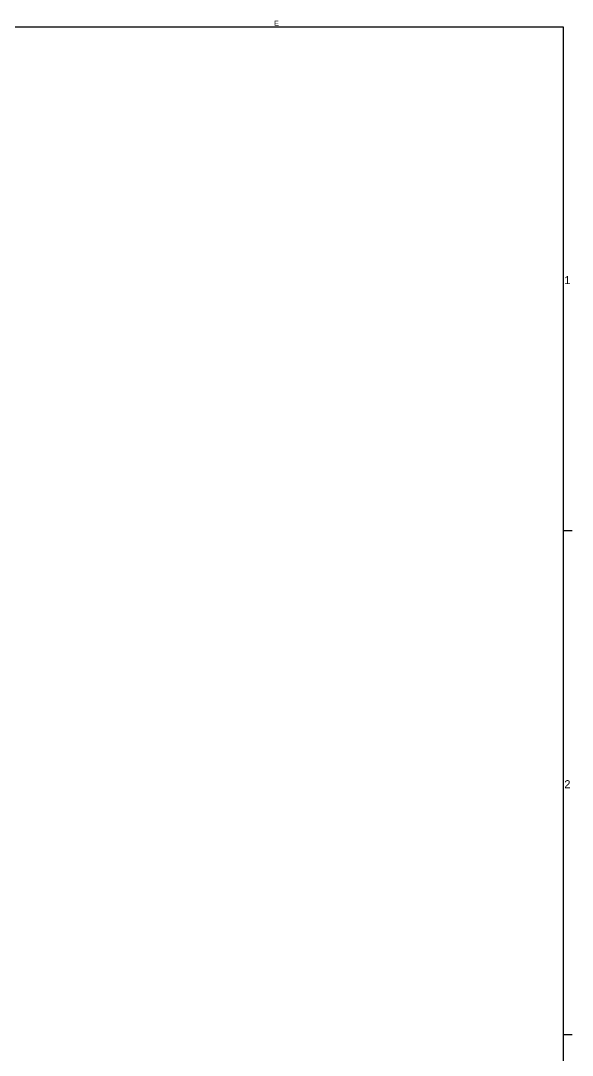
# Model space of a CAD drawing. Header units: inches. Extents: x 0 to 841, y -594 to 0.
# Drawn here: x 680 to 841, y -302.9 to -0.9 of the extents above; entities that cross this region are included whole.
import ezdxf

# ---------------------------------------------------------------- set-up
doc = ezdxf.new("R2010")
doc.units = ezdxf.units.IN
doc.header["$MEASUREMENT"] = 0
doc.styles.add('Arial0', font='arial.ttf', dxfattribs={"height": 2.265495})

msp = doc.modelspace()

# ---------------------------------------------------------------- linework, layer by layer
at = {"color": 7}
for p, q in [((2.65, -2.65), (838.35, -2.65)), ((838.35, -2.65), (838.35, -591.35)), ((841, -149.82), (838.35, -149.82)), ((841, -297), (838.35, -297))]:
    msp.add_line(p, q, dxfattribs=at)

# ---------------------------------------------------------------- texts
at = {"color": 7, "style": 'Arial0'}
for s, height, p in [('E', 1.45, (754.01, -2.32)), ('1', 2.34, (838.66, -77.78)), ('2', 2.34, (838.66, -224.96))]:
    msp.add_text(s, height=height, dxfattribs=at).set_placement(p)

doc.saveas('drawing.dxf')
